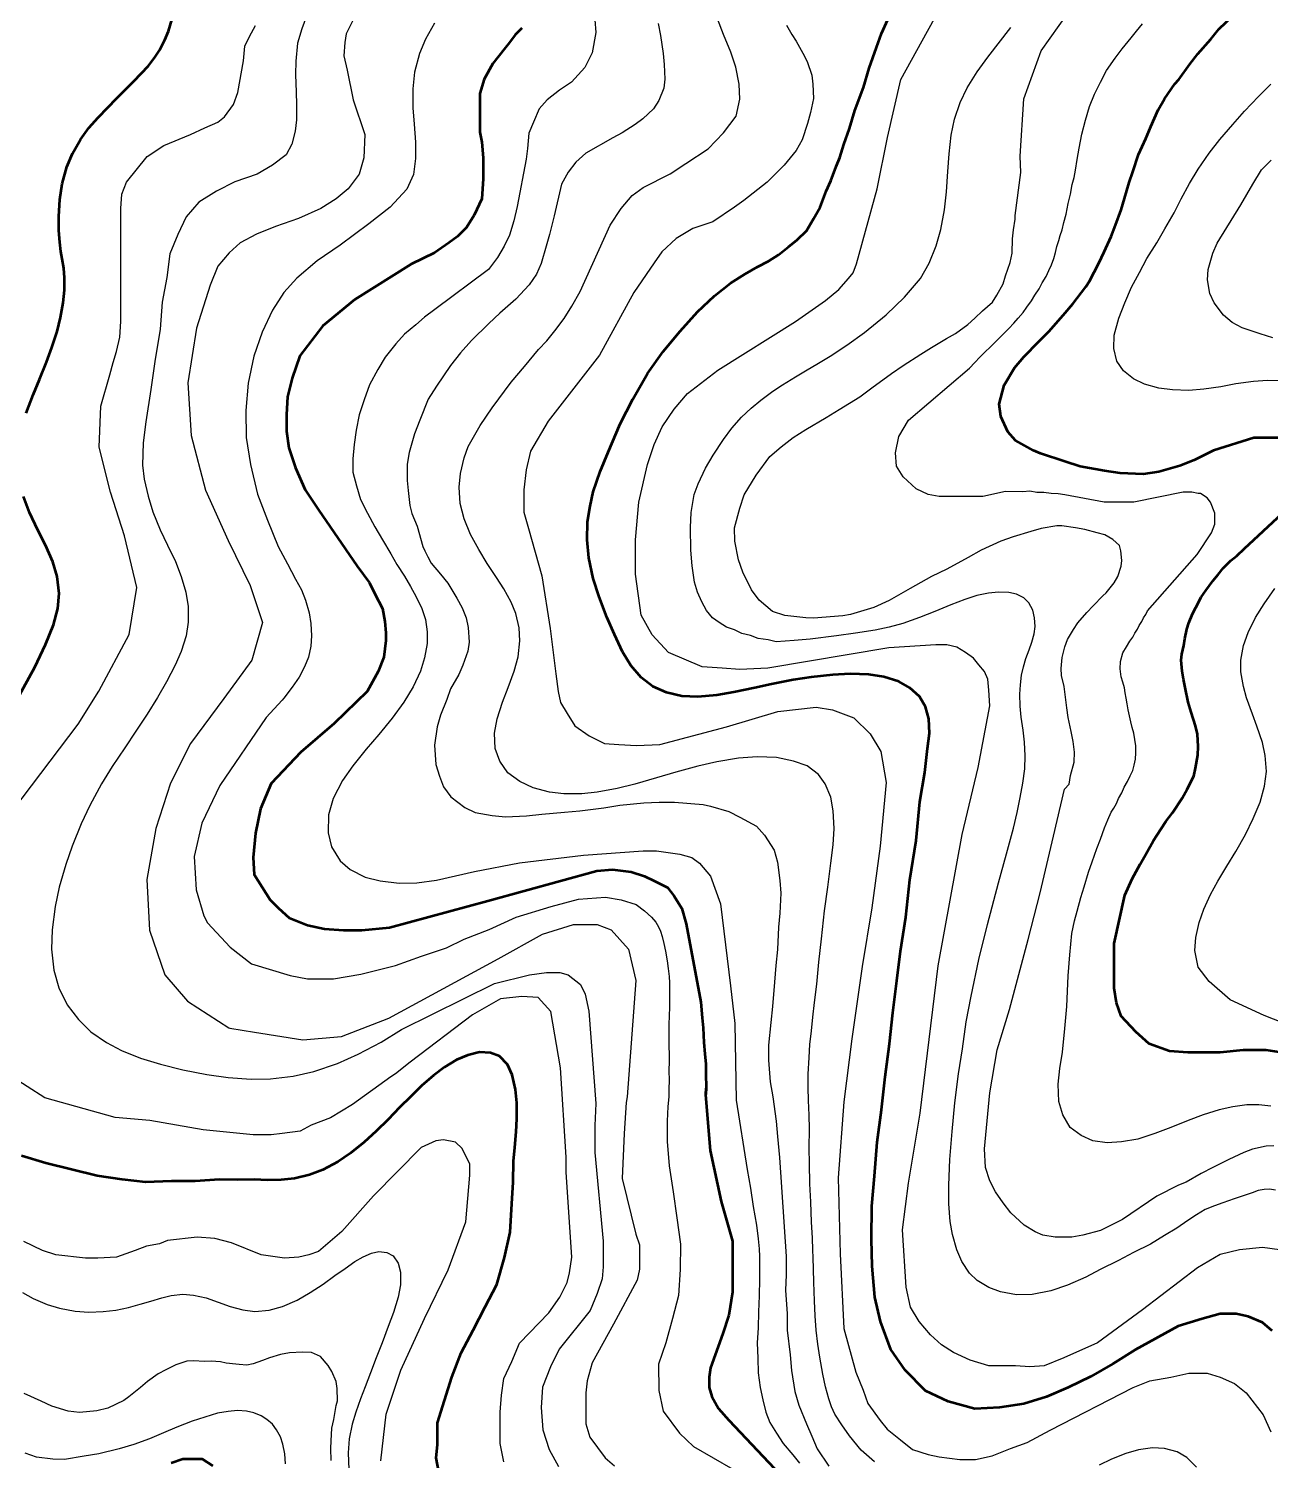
# Model space of a CAD drawing. Header units: metres. Extents: x 552626 to 559174, y 1843804 to 1852371.
# Drawn here: x 556575 to 557042, y 1845901 to 1846438 of the extents above; entities that cross this region are included whole.
import ezdxf

# ---------------------------------------------------------------- set-up
doc = ezdxf.new("R2010")
doc.units = ezdxf.units.M
doc.header["$LTSCALE"] = 6.8
doc.layers.add('1', color=7, linetype='Continuous', lineweight=25)
doc.layers.add('2', color=7, linetype='Continuous', lineweight=53)

msp = doc.modelspace()

# ---------------------------------------------------------------- linework, layer by layer
at = {"layer": '1'}
for points in [[(556810.22, 1846282.14), (556813.12, 1846288.79), (556817.68, 1846295.44), (556822.66, 1846301.27), (556834.04, 1846310.03), (556863.29, 1846328.29), (556874.48, 1846336.19), (556879.45, 1846340.35), (556883.18, 1846344.5), (556884.84, 1846346.58), (556886.09, 1846349.91), (556893.92, 1846378.12), (556897.79, 1846397.39), (556902.76, 1846419.17), (556912.81, 1846437.33), (556919.93, 1846450.32)], [(556680.19, 1846444.28), (556677.84, 1846438.23), (556676.33, 1846432.76), (556675.63, 1846426.07), (556675.51, 1846421.04), (556675.72, 1846414.44), (556675.85, 1846409.79), (556675.84, 1846403.99), (556675.37, 1846399.72), (556674.11, 1846394.85), (556672.03, 1846390.84), (556666.93, 1846387.03), (556661.16, 1846383.66), (556652.72, 1846380.8), (556645.89, 1846377.26), (556639.17, 1846373.13), (556634.53, 1846367.66), (556631.36, 1846361.03), (556628.36, 1846353.78), (556627.22, 1846344.84), (556625.5, 1846335.6), (556624.73, 1846325.48), (556622.73, 1846313.31), (556621.15, 1846302.77), (556619.27, 1846290.59), (556618.31, 1846282.81), (556618.08, 1846274.33), (556618.75, 1846269.14), (556620.16, 1846262.7), (556622.01, 1846256.84), (556624.77, 1846250.14), (556627.52, 1846244.38), (556630.41, 1846238.22), (556632.64, 1846232.62), (556634.32, 1846226.68), (556635.27, 1846221.27), (556635.24, 1846215.44), (556634.52, 1846210.35), (556632.63, 1846204.41), (556630.3, 1846199.25), (556627.08, 1846192.97), (556623.68, 1846187.15), (556619.78, 1846180.9), (556615.59, 1846174.51)], [(556898.39, 1846223.58), (556892.64, 1846220.96), (556883.85, 1846218.34), (556881.07, 1846217.8), (556870.06, 1846216.9), (556867.11, 1846217), (556859.2, 1846217.91), (556854.64, 1846219.43), (556849.65, 1846223.65), (556846.78, 1846227.57), (556843.48, 1846234.19), (556841.86, 1846238.83), (556840.41, 1846245.87), (556840.36, 1846250.8), (556842.38, 1846258.18), (556843.93, 1846263.22), (556848.52, 1846270.63), (556853.62, 1846277.64), (556857.82, 1846281.3), (556862.41, 1846284.82), (556867.08, 1846287.78), (556874.78, 1846292.26), (556879.63, 1846295.24), (556887.4, 1846300.01), (556891.91, 1846303.42), (556899.31, 1846308.82), (556903.68, 1846311.83), (556910.29, 1846315.99), (556914.33, 1846318.58), (556919.99, 1846321.95), (556923.27, 1846323.79), (556927.97, 1846327.23), (556930.63, 1846329.55), (556933.42, 1846332.28), (556937.19, 1846335.6), (556938.86, 1846338.18), (556941.17, 1846342.46), (556942.13, 1846345.43), (556943.87, 1846350.5), (556944.57, 1846354), (556944.66, 1846359.34), (556945.09, 1846362.71), (556945.73, 1846366.78), (556945.75, 1846368.12), (556947.8, 1846384.32), (556947.61, 1846390.44), (556948.97, 1846411.9), (556955.51, 1846429.88), (556965.55, 1846444.2)], [(556605.81, 1846308.34), (556607.05, 1846312.91), (556608.3, 1846317.07), (556609.54, 1846322.47), (556609.96, 1846328.29), (556609.96, 1846332.45), (556609.96, 1846337.44), (556609.93, 1846365.7), (556609.93, 1846370.69), (556610.35, 1846376.09), (556612.01, 1846380.67), (556619.88, 1846390.23), (556626.1, 1846394.39), (556636.05, 1846398.54), (556641.44, 1846401.04), (556646.42, 1846403.12), (556648.9, 1846405.19), (556652.22, 1846409.77), (556653.88, 1846414.34), (556656.03, 1846426.22), (556656.48, 1846431.68), (556658.29, 1846435.32), (556660.56, 1846439.41)], [(556696.99, 1846441.37), (556694.51, 1846436.38), (556694.09, 1846433.05), (556693.68, 1846428.06), (556694.92, 1846422.66), (556697.12, 1846411.53), (556701.55, 1846398.54), (556701.14, 1846389.81), (556699.48, 1846383.58), (556695.34, 1846378.17), (556690.78, 1846374.43), (556684.97, 1846370.69), (556676.68, 1846366.95), (556667.97, 1846364.04), (556660.93, 1846361.12), (556654.71, 1846357.8), (556650.56, 1846354.06), (556646.42, 1846349.07), (556643.51, 1846342), (556638.36, 1846325.77), (556635.11, 1846305.3), (556636.36, 1846285.57), (556641.67, 1846264.94), (556650.23, 1846246.08), (556658.46, 1846229.21), (556663.07, 1846215.31), (556659.08, 1846201.13)], [(556727.74, 1846440.34), (556724.29, 1846434.36), (556722.11, 1846428.88), (556720.22, 1846421.96), (556719.56, 1846415.67), (556719.53, 1846408.58), (556720.05, 1846402.37), (556720.63, 1846395.59), (556720.63, 1846389.54), (556719.8, 1846383.49), (556717.33, 1846378.04), (556711.02, 1846371.26), (556703.11, 1846364.98), (556692.27, 1846357.03), (556683.7, 1846351.08), (556676, 1846344.57), (556671.09, 1846339.17), (556666.91, 1846332.52), (556662.99, 1846324.37), (556659.85, 1846315.25), (556657.72, 1846305.22), (556656.84, 1846294.95)], [(556787.9, 1846441.62), (556788.27, 1846436.86), (556786.9, 1846429.19), (556784.15, 1846423.7), (556779.19, 1846418.13), (556774.67, 1846415.12), (556770.04, 1846411.49), (556767.03, 1846408.22), (556764.83, 1846403.16), (556763.12, 1846399.02), (556762.66, 1846393.24), (556762.13, 1846389.29), (556758.79, 1846371.51), (556757.55, 1846366.11), (556755.89, 1846360.7), (556753.82, 1846356.54), (556751.33, 1846352.39), (556748.01, 1846347.81), (556727.78, 1846332.76), (556723.91, 1846329.97), (556720.69, 1846327.12), (556716.39, 1846323.57), (556713.21, 1846319.99), (556709.22, 1846314.91), (556706.42, 1846310.25), (556703.35, 1846304.57), (556701.32, 1846298.92), (556699.46, 1846293.31), (556698.25, 1846287.56), (556697.5, 1846282.09), (556697.04, 1846276.76), (556697.04, 1846271.7), (556698.38, 1846266.57), (556699.86, 1846261.53), (556702.54, 1846256.39), (556705.31, 1846251.23), (556708.17, 1846246.28), (556711.25, 1846241.11), (556713.62, 1846237.14), (556716.41, 1846232.71)], [(556756.52, 1846222.91), (556753.72, 1846227.93), (556750.96, 1846232.19), (556747.44, 1846237.51), (556744.29, 1846242.69), (556741.16, 1846248.36), (556738.84, 1846254.27), (556737.32, 1846259.92), (556736.99, 1846266.12), (556737.41, 1846271.22), (556738.82, 1846277.08), (556740.33, 1846281.44), (556744.83, 1846289.31), (556749.33, 1846295.88), (556756.49, 1846305.51), (556761.47, 1846311.42), (556766.75, 1846317.75), (556769.85, 1846321.03), (556772.93, 1846324.77), (556776.37, 1846329.5), (556779.26, 1846334.01), (556782.36, 1846339.6), (556793.61, 1846364.44), (556797.76, 1846370.68), (556801.9, 1846375.67), (556806.05, 1846378.58), (556816.13, 1846383.74), (556822.01, 1846387.62), (556830.48, 1846393.16), (556836.24, 1846399.2), (556840.96, 1846405.35), (556842.28, 1846411.75), (556842.15, 1846417.37), (556840.81, 1846423.76), (556838.9, 1846429.44), (556836.2, 1846436.04), (556833.91, 1846441.95)], [(556811.66, 1846440.24), (556812.52, 1846435.69), (556813.55, 1846428.97), (556813.88, 1846424.82), (556814.18, 1846419.34), (556813.75, 1846415.96), (556811.96, 1846411.26), (556809.88, 1846408.15), (556805.97, 1846404.43), (556803.1, 1846402.26), (556798.16, 1846399.17), (556794.69, 1846397.31), (556784.5, 1846391.47), (556780.76, 1846388.14), (556777.86, 1846384.4), (556775.38, 1846379.83), (556772.58, 1846368), (556770.88, 1846361.03), (556769.63, 1846356.6), (556767.78, 1846350.09), (556766, 1846346.06), (556763.26, 1846342.1), (556758.23, 1846336.72), (556752.24, 1846331.4), (556748.06, 1846327.55), (556741.54, 1846321.12)], [(556859.85, 1846439.61), (556861.81, 1846436.06), (556863.45, 1846433.6), (556866.01, 1846429.08), (556867.64, 1846425.96), (556869.33, 1846420.76), (556869.75, 1846417.39), (556869.95, 1846412.01), (556868.9, 1846406.75), (556867.79, 1846402.71), (556865.71, 1846396.56), (556863.46, 1846392.58), (556858.94, 1846386.98), (556857.25, 1846385.25), (556852.61, 1846380.58), (556849.16, 1846377.87), (556843.78, 1846373.78), (556840.3, 1846371.25), (556832.17, 1846365.69), (556824.71, 1846363.2), (556818.49, 1846359.45), (556813.1, 1846354.47), (556810.2, 1846350.31), (556802.56, 1846339.25), (556789.68, 1846315.64), (556770.42, 1846290.87), (556763.79, 1846279.65), (556762.13, 1846272.58), (556761.3, 1846265.09), (556761.3, 1846256.78), (556762.96, 1846250.54), (556767.94, 1846232.84), (556771.12, 1846213.09), (556773.32, 1846196.08), (556774.15, 1846189.43), (556774.98, 1846185.27), (556777.47, 1846181.11), (556780.37, 1846176.54), (556785.76, 1846172.8), (556791.56, 1846169.89), (556796.95, 1846169.47), (556803.59, 1846169.06), (556812.29, 1846169.47), (556837.3, 1846176.11), (556856.56, 1846181.87), (556871.05, 1846183.55), (556877.11, 1846182.54), (556885.18, 1846179.51)], [(556829.51, 1846273.19), (556832.31, 1846278.1), (556836.2, 1846284.06), (556839.39, 1846288.23), (556842.93, 1846292.38), (556846.59, 1846295.78), (556850.26, 1846298.84), (556854.78, 1846302.11), (556858.36, 1846304.54), (556863.19, 1846307.57), (556867.04, 1846309.84), (556871.85, 1846312.66), (556876.28, 1846315.33), (556882.5, 1846319.39), (556889.11, 1846324.23), (556897.33, 1846330.88), (556904.19, 1846337.46), (556910.13, 1846344.45), (556913.46, 1846350.25), (556916.05, 1846356.73), (556917.77, 1846362.88), (556919.17, 1846370.26), (556919.91, 1846376.97), (556920.44, 1846384.6), (556920.93, 1846391.26), (556921.74, 1846398.31), (556922.99, 1846404.31), (556925.12, 1846410.59), (556927.75, 1846416.08), (556931.44, 1846422.02), (556935.44, 1846427.52), (556944.06, 1846438.68)], [(556951.19, 1846264.56), (556948.59, 1846264.41), (556942.08, 1846264.46), (556933.6, 1846262.55), (556923.74, 1846262.55), (556917.18, 1846262.55), (556913.07, 1846263.38), (556908.55, 1846265.43), (556903.63, 1846269.95), (556901.16, 1846274.06), (556900.75, 1846278.99), (556901.98, 1846285.15), (556905.68, 1846291.32), (556928.51, 1846310.79), (556930.54, 1846312.87), (556932.43, 1846314.89), (556934.45, 1846316.9), (556936.34, 1846318.7), (556938.03, 1846320.49), (556939.77, 1846322.15), (556941.53, 1846323.89), (556943.29, 1846325.7), (556945.23, 1846327.69), (556946.81, 1846329.55), (556948.68, 1846331.75), (556950.04, 1846333.75), (556951.82, 1846336.06), (556953.07, 1846338.2), (556954.75, 1846340.62), (556955.89, 1846342.89), (556957.33, 1846345.19), (556958.41, 1846347.46), (556959.4, 1846349.64), (556960.2, 1846351.96), (556960.82, 1846354.22), (556961.41, 1846356.48), (556962.05, 1846358.74), (556962.58, 1846360.65), (556963.38, 1846362.78), (556963.96, 1846365.53), (556964.8, 1846368.65), (556965.55, 1846372.65), (556966.46, 1846376.17), (556967.16, 1846379.72), (556967.85, 1846382.4), (556968.36, 1846385.15), (556969.01, 1846389.15), (556969.8, 1846393.37), (556970.7, 1846398.71), (556972.15, 1846403.92), (556973.59, 1846408.98), (556975.5, 1846413.72), (556977.7, 1846418.17), (556980.02, 1846422.53), (556983.29, 1846427.17), (556985.92, 1846430.71), (556989.22, 1846434.85), (556991.23, 1846437.33), (556993.53, 1846440.14)], [(557046.63, 1846306.08), (557040.43, 1846306.18), (557035.14, 1846305.73), (557028.61, 1846304.87), (557022.93, 1846303.82), (557016.49, 1846302.92), (557010.96, 1846302.47), (557004.82, 1846302.63), (556999.68, 1846303.34), (556994.26, 1846304.84), (556990.12, 1846306.83), (556986.33, 1846309.83), (556983.92, 1846313.36), (556982.76, 1846318.17), (556982.91, 1846323.24), (556984.68, 1846329.57), (556986.83, 1846335.38), (556989.41, 1846341.26), (556992.36, 1846346.73), (556995.16, 1846352.03), (556998.94, 1846357.79), (557001.95, 1846363.16), (557005.39, 1846369.06), (557007.99, 1846374.39), (557011.12, 1846380.19), (557014.37, 1846385.57), (557018.55, 1846391.52), (557022.55, 1846396.6), (557027.45, 1846402.33), (557031.87, 1846407.28), (557037.12, 1846412.76), (557041.76, 1846417.39)], [(557042.48, 1846322.16), (557037.74, 1846323.66), (557030.9, 1846325.94), (557027.22, 1846327.95), (557023.94, 1846330.67), (557020.42, 1846335.27), (557018.83, 1846338.87), (557017.9, 1846343.98), (557018.18, 1846347.81), (557019.89, 1846353.91), (557021.5, 1846357.73), (557030.46, 1846372.13), (557034.99, 1846379.86), (557038.17, 1846385.31), (557041.79, 1846388.95)], [(556741.54, 1846321.12), (556737.46, 1846316.52), (556733.77, 1846311.77), (556728.46, 1846304.07), (556725.27, 1846299.11), (556722.25, 1846291.31), (556720.24, 1846286.11), (556718.17, 1846279.1), (556717.48, 1846274.73), (556717.48, 1846268.64), (556717.76, 1846264.87), (556718.47, 1846259.25), (556719.14, 1846256.2), (556721.24, 1846251.52), (556723.35, 1846243.79), (556724.13, 1846242.18), (556725.26, 1846239.94), (556726.5, 1846237.62), (556729.98, 1846233.4), (556732.68, 1846230.12), (556736.05, 1846224.45), (556738.12, 1846220.81), (556739.63, 1846217.1), (556740.37, 1846213.48), (556740.78, 1846207.92), (556740.16, 1846204.52), (556738.34, 1846199.34), (556736.78, 1846195.82), (556733.75, 1846190.4), (556732.35, 1846186.42), (556729.95, 1846180.5), (556728.69, 1846176.07), (556727.75, 1846169.2), (556728.26, 1846162.03), (556729.58, 1846157.63), (556731.13, 1846153.54), (556733.79, 1846149.79), (556739.14, 1846145.8), (556742.98, 1846143.99), (556749.4, 1846142.89), (556754.41, 1846142.38), (556762.27, 1846142.7), (556767.99, 1846143.32), (556776.55, 1846144.11), (556782.3, 1846144.54), (556791.29, 1846145.67), (556797.34, 1846146.71), (556806.27, 1846147.54), (556812.04, 1846147.79), (556817.84, 1846147.85), (556828.61, 1846146.92), (556831.35, 1846146.31), (556838.25, 1846144.32), (556842.33, 1846142.17), (556848.65, 1846138.77), (556851.64, 1846135.44), (556855.2, 1846129.79), (556856.43, 1846125.29), (556857.38, 1846118.46), (556857.69, 1846113.65), (556857.3, 1846106.18), (556856.91, 1846100.9), (556856.53, 1846092.58), (556855.86, 1846086.5), (556855.41, 1846080.26)], [(556569.4, 1846144.71), (556593.98, 1846177.13), (556601.67, 1846189.54), (556613.04, 1846210.8), (556615.93, 1846228.41), (556611.29, 1846247.89), (556606.03, 1846264.26), (556601.75, 1846281.19), (556602.42, 1846296.54), (556605.81, 1846308.34)], [(556656.84, 1846294.95), (556657.05, 1846284.73), (556658.57, 1846274.57), (556661.3, 1846263.51), (556664.95, 1846253.72), (556668.98, 1846243.87), (556672.57, 1846237.27), (556675.54, 1846231.6), (556677.72, 1846227.6), (556679.31, 1846223.67), (556680.65, 1846218.99), (556681.31, 1846214.88), (556681.55, 1846210.24), (556681.27, 1846206.44), (556680.37, 1846202.24), (556678.94, 1846198.71), (556676.89, 1846194.79), (556674.23, 1846190.98), (556671.18, 1846186.94), (556670.49, 1846186.15), (556664.51, 1846179.66), (556647.16, 1846154.16), (556640.3, 1846140), (556637.48, 1846127.46), (556638.28, 1846114.91), (556641.11, 1846105.2), (556642.52, 1846102.57), (556651.05, 1846093.45), (556659.01, 1846087.17), (556673.47, 1846082.78), (556679.97, 1846081.47), (556689.8, 1846081.56), (556700.04, 1846083.27), (556713.12, 1846086.54), (556722.8, 1846089.99), (556732.15, 1846093.1), (556738.86, 1846096.43), (556748.24, 1846099.99), (556758.42, 1846104.65), (556771.5, 1846108.61), (556781.76, 1846111.44), (556791.89, 1846112.16), (556797.73, 1846111.22), (556803.4, 1846109.36), (556806.58, 1846106.99), (556809.21, 1846104.69), (556810.76, 1846102.74), (556811.81, 1846101), (556812.5, 1846099.43), (556813.15, 1846097.46), (556813.84, 1846094.76), (556814.45, 1846091.86), (556815.11, 1846088.27), (556815.49, 1846085.42), (556815.82, 1846082.36), (556815.96, 1846080.03), (556815.93, 1846075.41), (556815.93, 1846070.92), (556815.74, 1846064.35), (556815.73, 1846060), (556815.71, 1846055.67), (556815.85, 1846053.56), (556815.82, 1846050.35), (556815.73, 1846047.18), (556815.81, 1846043.17)], [(557044.95, 1845979.78), (557038.6, 1845980.69), (557029.99, 1845979.78), (557022.73, 1845977.96), (557014.12, 1845972.96), (556993.48, 1845957.24), (556976.64, 1845944.83), (556964.04, 1845939.16), (556956.58, 1845936.25), (556951.19, 1845935.84), (556945.8, 1845936.25), (556941.24, 1845936.25), (556935.85, 1845936.25), (556928.8, 1845938.33), (556922.58, 1845941.24), (556918.02, 1845944.15), (556913.88, 1845947.89), (556909.73, 1845952.88), (556906.42, 1845958.29), (556904.76, 1845965.77), (556903.39, 1845987.3), (556905.68, 1846004.84), (556910.08, 1846031.13), (556916.78, 1846086.34), (556925.79, 1846135.74), (556931.79, 1846160.86), (556936.24, 1846184.03), (556935.83, 1846189.85), (556935.41, 1846194), (556934.17, 1846196.91), (556932.1, 1846199.41), (556930.02, 1846201.9), (556927.12, 1846203.98), (556923.81, 1846206.06), (556920.07, 1846206.89), (556915.93, 1846206.89), (556898.3, 1846205.77), (556852.89, 1846198.19), (556842.3, 1846197.69), (556835.74, 1846198.19), (556828.17, 1846198.7), (556815.61, 1846203.98), (556809.39, 1846210.63), (556805.24, 1846218.11), (556803.17, 1846233.5), (556803.17, 1846246.39), (556804.42, 1846260.52), (556807.73, 1846274.66), (556810.22, 1846282.14)], [(556927.27, 1846065.32), (556929.16, 1846074.97), (556932.01, 1846088.74), (556935.36, 1846101.89), (556939.46, 1846117.53), (556942.5, 1846128.47), (556945.1, 1846138.13), (556946.42, 1846143.92), (556947.6, 1846149.56), (556948.58, 1846154.98), (556949.28, 1846160.37), (556949.5, 1846165.18), (556949.26, 1846170.41), (556948.7, 1846174.83), (556948.02, 1846179.75), (556947.63, 1846183.88), (556947.47, 1846188.34), (556947.66, 1846191.91), (556948.05, 1846195.49), (556948.84, 1846198.7), (556949.77, 1846201.83), (556951, 1846205.07), (556952.02, 1846207.9), (556952.86, 1846211.02), (556953.2, 1846213.8), (556953, 1846217.05), (556952.31, 1846219.92), (556950.87, 1846222.7), (556948.99, 1846224.52), (556946.24, 1846225.9), (556943.31, 1846226.52), (556939.47, 1846226.69), (556935.75, 1846226.32), (556931.36, 1846225.4), (556926.86, 1846223.92), (556921.57, 1846221.89), (556915.61, 1846219.47), (556909.8, 1846217.15), (556903.49, 1846214.93), (556898.44, 1846213.49), (556893.19, 1846212.39), (556885.78, 1846211.28), (556878.65, 1846210.3), (556868.7, 1846208.99), (556862.71, 1846208.53), (556855.97, 1846208.1), (556853, 1846208.75), (556849.24, 1846209.26), (556846.36, 1846210.42), (556843.1, 1846211.18), (556840.39, 1846212.56), (556837.38, 1846213.61), (556834.57, 1846215.24), (556832.03, 1846217.09), (556829.78, 1846219.75), (556828.05, 1846223.04), (556826.47, 1846226.63), (556825.26, 1846230.43), (556824.4, 1846236.54), (556823.89, 1846242.5), (556823.87, 1846250.97), (556824.08, 1846256.64), (556825.23, 1846263.42), (556826.69, 1846267.38), (556829.51, 1846273.19)], [(556968.97, 1846106.93), (556970.38, 1846112.06), (556971.58, 1846116.04), (556973.23, 1846121.52), (556974.66, 1846125.45), (556976.33, 1846130.43), (556977.75, 1846133.91), (556979.26, 1846138.23), (556980.52, 1846141.2), (556981.79, 1846144.03), (556982.7, 1846145.64), (556983.77, 1846147.37), (556984.55, 1846149.19), (556985.71, 1846151.33), (556986.64, 1846153.44), (556987.95, 1846155.65), (556988.93, 1846157.7), (556989.9, 1846159.73), (556990.43, 1846161.68), (556990.84, 1846164.01), (556990.96, 1846166.39), (556990.97, 1846169.01), (556990.68, 1846171.4), (556990.27, 1846173.73), (556989.69, 1846175.86), (556989.17, 1846178), (556988.62, 1846180.27), (556988.14, 1846182.53), (556987.7, 1846184.76), (556987.34, 1846186.93), (556987, 1846188.87), (556986.74, 1846190.77), (556986.1, 1846192.84), (556985.51, 1846194.95), (556985.08, 1846197.96), (556985.29, 1846200.65), (556986.17, 1846203.92), (556987.47, 1846206.2), (556988.73, 1846208.32), (556989.87, 1846209.84), (556990.59, 1846211.24), (556991.65, 1846212.75), (556992.33, 1846214.21), (556993.32, 1846215.62), (556993.92, 1846217.02), (556994.77, 1846218.33), (556995.35, 1846219.74), (557014.07, 1846240.78), (557019.41, 1846248.99), (557020.64, 1846252.28), (557020.64, 1846256.39), (557019, 1846260.5), (557017.77, 1846262.14), (557015.31, 1846263.79), (557014.48, 1846263.79), (557012.02, 1846264.2), (557008.74, 1846264.2), (556990.26, 1846260.5), (556979.17, 1846260.5), (556964.37, 1846263.19), (556961.9, 1846263.58), (556959.2, 1846263.72), (556956.49, 1846264.15), (556953.82, 1846264.06), (556951.19, 1846264.56)], [(556986.01, 1845991.13), (556977.72, 1845986.98), (556971.09, 1845985.31), (556966.94, 1845984.48), (556960.72, 1845984.48), (556956.16, 1845985.31), (556953.26, 1845986.56), (556949.12, 1845989.05), (556944.14, 1845993.63), (556941.24, 1845997.37), (556938.34, 1846001.53), (556936.26, 1846005.68), (556934.61, 1846010.67), (556934.19, 1846017.74), (556936.25, 1846038.77), (556938.95, 1846054.82), (556943.64, 1846070.01), (556950.55, 1846096.3), (556955.09, 1846113.81), (556960.09, 1846135.02), (556964.29, 1846152.7), (556966.02, 1846154.63), (556966.48, 1846157.82), (556967.84, 1846162.83), (556968.04, 1846166.56), (556967.44, 1846170.57), (556966.68, 1846174.37), (556965.55, 1846179.65), (556965.1, 1846183.2), (556964.47, 1846188.25), (556964.1, 1846191.24), (556963.1, 1846195.39), (556962.96, 1846198.04), (556963.3, 1846202.16), (556964.41, 1846206.2), (556965.31, 1846208.88), (556967.59, 1846212.68), (556969.18, 1846215.16), (556972.58, 1846219.1), (556975.02, 1846221.59), (556978.63, 1846225.36), (556979.83, 1846226.46), (556982.88, 1846230.17), (556984.2, 1846232.52), (556985.52, 1846236.39), (556985.72, 1846238.6), (556985.35, 1846242.26), (556984.83, 1846244.19), (556982.36, 1846246.45), (556979.38, 1846248.26), (556976.54, 1846248.95), (556971.81, 1846250.26), (556968.41, 1846250.87), (556963.19, 1846251.55), (556961.38, 1846251.61), (556955.52, 1846250.59), (556951.58, 1846249.43), (556944.99, 1846247.47), (556940.35, 1846245.84), (556932.98, 1846242.45), (556928.11, 1846239.65), (556920.01, 1846235.31), (556914.28, 1846232.51), (556906.28, 1846228.09), (556898.39, 1846223.58)], [(556716.41, 1846232.71), (556718.64, 1846228.88), (556720.82, 1846224.95), (556722.93, 1846220.5), (556724.27, 1846216.44), (556724.96, 1846211.83), (556724.89, 1846207.39), (556723.99, 1846202.07), (556722.42, 1846197.01), (556719.75, 1846191.12), (556716.18, 1846185.44), (556711.82, 1846179.4), (556706.8, 1846173.31), (556702.05, 1846167.7), (556697.07, 1846161.52), (556693.16, 1846155.95), (556689.7, 1846149.21), (556687.93, 1846143.13), (556687.77, 1846136.34), (556689.07, 1846131.03), (556692.26, 1846125.87), (556696.05, 1846122.59), (556701.67, 1846119.74), (556707.31, 1846118.31), (556714.45, 1846117.43), (556721.05, 1846117.59), (556728.47, 1846118.57), (556742.75, 1846121.81), (556759.56, 1846125.06), (556783.7, 1846127.91), (556806.08, 1846129.58), (556811.06, 1846129.58), (556819.76, 1846128.33), (556824.33, 1846127.08), (556827.23, 1846125), (556831.37, 1846120.02), (556835.1, 1846109.62), (556838.84, 1846078.86), (556840.49, 1846064.72), (556841, 1846036.01), (556845.09, 1846009.89), (556846.35, 1846002.87), (556847.34, 1845996), (556848.58, 1845989.04), (556849.17, 1845983.89), (556849.64, 1845980.11), (556849.72, 1845977.3), (556849.69, 1845973.26), (556849.67, 1845968.74), (556849.62, 1845962.49), (556849.4, 1845956.49), (556849.24, 1845950.42), (556848.9, 1845944.8), (556849.05, 1845939.13), (556849.25, 1845933.6), (556849.96, 1845928.13), (556850.93, 1845923.41), (556852.1, 1845918.83), (556853.55, 1845914.96), (556856.09, 1845910.91), (556858.6, 1845907.08), (556862.27, 1845902.85), (556864.73, 1845899.68)], [(557038.51, 1846170.2), (557036.49, 1846176.36), (557034.76, 1846180.94), (557032.62, 1846186.99), (557031.41, 1846191.26), (557030.43, 1846196.83), (557030.49, 1846201.22), (557031.44, 1846206.68), (557033.17, 1846211.55), (557035.99, 1846217.2), (557039.16, 1846222.25), (557043.26, 1846228.07)], [(556870.95, 1845949.62), (556870.64, 1845954.99), (556870.35, 1845960.58), (556870.09, 1845967.57), (556869.95, 1845972.46), (556869.82, 1845976.87), (556869.74, 1845979.65), (556869.58, 1845984.26), (556869.3, 1845990.2), (556868.97, 1845997.81), (556868.58, 1846004.54), (556868.46, 1846012.14), (556868.35, 1846017.91), (556868.46, 1846025.13), (556868.31, 1846030.35), (556868.1, 1846035.87), (556867.98, 1846040.71), (556867.94, 1846045.73), (556868.37, 1846052.02), (556868.68, 1846056.82), (556869.2, 1846061.95), (556869.76, 1846067.16), (556870.39, 1846072.67), (556871.23, 1846079.48), (556872.01, 1846087.82), (556873.03, 1846096.5), (556874.07, 1846107.09), (556875.35, 1846115.9), (556876.49, 1846124.89), (556877.41, 1846131.86), (556877.75, 1846138.01), (556877.38, 1846144.62), (556876.52, 1846149.68), (556874.43, 1846154.77), (556871.9, 1846158.17), (556867.61, 1846161.45), (556862.47, 1846163.28), (556856.11, 1846164.65), (556848.87, 1846164.82), (556841.78, 1846164.34), (556833.7, 1846163), (556826.55, 1846161.33), (556818.26, 1846159.05), (556811.11, 1846156.95), (556802.91, 1846154.66), (556796.33, 1846153), (556788.83, 1846151.6), (556783.07, 1846150.95), (556776.28, 1846150.94), (556770.88, 1846151.6), (556764.73, 1846153.17), (556759.78, 1846155.56), (556755.28, 1846158.89), (556752.19, 1846163.23), (556750.44, 1846167.97), (556750.2, 1846173.7), (556751.23, 1846179.12), (556753.18, 1846185.39), (556755.4, 1846190.9), (556757.59, 1846197.07), (556759.09, 1846202.41), (556759.68, 1846208.45), (556759.51, 1846213.3), (556758.2, 1846218.74), (556756.52, 1846222.91)], [(556659.08, 1846201.13), (556648.66, 1846186.71), (556636.12, 1846169.87), (556628.57, 1846154.94), (556623.09, 1846137.93), (556619.68, 1846118.85), (556620.66, 1846099.79), (556626.46, 1846083), (556634.99, 1846073.16), (556650.55, 1846063.1), (556650.91, 1846063.02), (556660.07, 1846061.5), (556678.23, 1846058.67), (556692.75, 1846059.88), (556710.51, 1846066.76), (556751.66, 1846089.02), (556768.21, 1846098.33), (556779.91, 1846101.97), (556788.78, 1846101.97), (556794.03, 1846099.95), (556800.49, 1846092.66), (556803.31, 1846080.93), (556800.08, 1846037.22), (556799.69, 1846035.09), (556798.9, 1846023.49), (556798.11, 1846006.58), (556803.32, 1845985.68), (556804.68, 1845981.59), (556804.68, 1845977.5), (556804.68, 1845972.5), (556803.78, 1845968.41), (556794.85, 1845951.88), (556786.96, 1845937.37), (556785.01, 1845930.52), (556784.52, 1845926.11), (556784.52, 1845922.69), (556784.52, 1845917.79), (556784.52, 1845914.37), (556785.98, 1845909.47), (556791.84, 1845901.64), (556795.26, 1845898.71)], [(556885.18, 1846179.51), (556891.23, 1846173.45), (556895.27, 1846166.89), (556897.29, 1846155.28), (556895, 1846131.34), (556891.93, 1846108.16), (556888.21, 1846086.18), (556884.4, 1846059.04), (556881.43, 1846035.31), (556879.24, 1846006.83), (556880.04, 1845978.29), (556881.41, 1845950.18), (556885.9, 1845933.84), (556888.62, 1845927.02), (556890.43, 1845922.02), (556894.97, 1845915.65), (556897.69, 1845912.47), (556902.67, 1845908.38), (556907.21, 1845904.74), (556913.1, 1845902.92), (556917.18, 1845902.01), (556924.89, 1845901.1), (556930.78, 1845901.1), (556937.13, 1845902.47), (556943.93, 1845905.2), (556950.27, 1845907.47), (556958.89, 1845912.02), (556989.97, 1845928.07), (556996.32, 1845930.52), (557004.13, 1845931.98), (557010.96, 1845933.45), (557017.79, 1845933.45), (557022.67, 1845931.98), (557028.04, 1845929.54), (557032.43, 1845926.11), (557038.78, 1845917.79), (557041.71, 1845911.43)], [(556615.59, 1846174.51), (556611.38, 1846168.3), (556606.74, 1846161.27), (556602.7, 1846154.7), (556598.33, 1846146.62), (556595.09, 1846139.69), (556591.69, 1846131.31), (556589.3, 1846124.47), (556586.85, 1846115.92), (556585.25, 1846108.66), (556584.16, 1846099.94), (556583.91, 1846092.65), (556584.78, 1846084.79), (556586.72, 1846078.16), (556589.77, 1846071.69), (556593.99, 1846066.19), (556598.66, 1846061.63), (556604.5, 1846057.56), (556610.21, 1846054.59), (556617.28, 1846051.71), (556624.89, 1846049.45), (556633.21, 1846047.38), (556642.19, 1846045.65), (556650.24, 1846044.49), (556658.88, 1846043.85), (556666.14, 1846044), (556674.67, 1846045.02), (556682.35, 1846046.75), (556691.25, 1846049.77), (556699.05, 1846053.18), (556707.69, 1846057.78), (556715.37, 1846062.48), (556750.27, 1846079.81), (556763.42, 1846083), (556769.76, 1846083.91), (556774.75, 1846083.91), (556777.92, 1846083), (556782.46, 1846079.36), (556784.27, 1846075.72), (556785.63, 1846069.36), (556788.32, 1846034.68), (556787.94, 1846026.43), (556787.92, 1846016.25), (556791.08, 1845982.96), (556791.08, 1845973.41), (556790.63, 1845968.86), (556788.82, 1845963.41), (556786.1, 1845957.04), (556774.53, 1845942.42), (556771.26, 1845935.78), (556768.24, 1845928.25), (556767.8, 1845920.6), (556768.33, 1845912.21), (556770.77, 1845904.83), (556774.2, 1845898.36)], [(557053.81, 1846062.05), (557039.16, 1846067.75), (557026.39, 1846073.59), (557018.54, 1846080.46), (557014.4, 1846085.91), (557013.16, 1846092.15), (557013.6, 1846097.03), (557014.79, 1846102.64), (557016.53, 1846107.7), (557019, 1846113.12), (557021.79, 1846118.16), (557025.24, 1846123.86), (557028.54, 1846129.34), (557032.14, 1846135.74), (557035.07, 1846141.65), (557037.7, 1846147.85), (557039.34, 1846153.83), (557040.05, 1846159.38), (557039.59, 1846165.34), (557038.51, 1846170.2)], [(557041.76, 1846033.72), (557037.15, 1846034.22), (557032.75, 1846034.18), (557027.47, 1846033.5), (557022.36, 1846032.36), (557016.25, 1846030.44), (557010.69, 1846028.32), (557004.21, 1846025.7), (556998.14, 1846023.42), (556991.79, 1846021.37), (556985.69, 1846020.26), (556980.29, 1846019.93), (556974.92, 1846020.67), (556970.46, 1846022.71), (556966.38, 1846025.71), (556963.57, 1846030.42), (556962.1, 1846035.51), (556961.87, 1846042.02), (556962.48, 1846047.84), (556963.45, 1846053.93), (556964.32, 1846062.89), (556965.05, 1846071.08), (556965.61, 1846082.68), (556966.27, 1846090.58), (556966.96, 1846098.53), (556968.04, 1846103.24), (556968.97, 1846106.93)], [(556855.41, 1846080.26), (556854.55, 1846071.12), (556853.97, 1846065.15), (556853.05, 1846056.57), (556853.08, 1846050.96), (556853.72, 1846042.86), (556854.71, 1846037.18), (556855.95, 1846028.11), (556856.49, 1846022.28), (556857.18, 1846014.47), (556859.74, 1845977.31), (556859.75, 1845970.37), (556859.52, 1845964.63), (556860.06, 1845955.76), (556860.16, 1845949.59), (556861.23, 1845940.31), (556861.77, 1845934.48), (556863.05, 1845926.55), (556864.46, 1845921.4), (556867.33, 1845914.44), (556869.33, 1845909.84), (556871.35, 1845905.05), (556875.78, 1845898.56)], [(556753.77, 1845900.17), (556752.31, 1845907.03), (556752.31, 1845918.77), (556752.8, 1845925.14), (556753.77, 1845931.5), (556756.7, 1845937.86), (556759.63, 1845944.71), (556770.68, 1845956.13), (556774.76, 1845962.04), (556777.48, 1845967.5), (556778.39, 1845971.14), (556779.3, 1845977.05), (556777.19, 1846008.96), (556777.08, 1846014.56), (556775.07, 1846048.15), (556771.43, 1846069.19), (556766.59, 1846074.45), (556760.54, 1846074.86), (556752.47, 1846074.05), (556741.98, 1846067.98), (556718.58, 1846050.17), (556713.01, 1846045.86), (556711.29, 1846044.67), (556696.87, 1846034.37), (556688.62, 1846029.32), (556681.37, 1846026.6), (556677.29, 1846024.32), (556670.49, 1846023.41), (556666.41, 1846022.96), (556659.61, 1846022.96), (556640.83, 1846024.84), (556620.86, 1846028.32), (556607.78, 1846029.45), (556581.39, 1846036.81), (556568.08, 1846045.31)], [(557043.43, 1846002.2), (557041.21, 1846002.48), (557039.19, 1846002.46), (557036.89, 1846002), (557034.7, 1846001.21), (557031.32, 1846000.09), (557027.96, 1845998.85), (557023.67, 1845997.46), (557020.49, 1845996.25), (557017.03, 1845994.86), (557013.84, 1845992.89), (557010.52, 1845990.82), (557006.43, 1845987.88), (557001.79, 1845985.12), (556996.52, 1845981.93), (556990.16, 1845978.78), (556984.45, 1845975.76), (556977.67, 1845972.34), (556972.21, 1845969.52), (556965.38, 1845966.53), (556959.14, 1845964.36), (556952.1, 1845963.01), (556946.26, 1845962.89), (556940.25, 1845963.98), (556935.81, 1845965.58), (556931.44, 1845968.28), (556928.51, 1845971.06), (556925.63, 1845975.35), (556923.77, 1845979.81), (556922.2, 1845985.53), (556921.32, 1845990.4), (556920.79, 1845997.05), (556920.85, 1846004.05), (556921.14, 1846013.67), (556922.08, 1846024.15), (556923.1, 1846034.95), (556924.49, 1846045.86), (556925.92, 1846055.23), (556927.27, 1846065.32)], [(556815.81, 1846043.17), (556815.66, 1846040.35), (556815.68, 1846037.15), (556815.3, 1846033.57), (556815.05, 1846028.1), (556815.11, 1846020.4), (556815.76, 1846011.33), (556817.35, 1846001.55), (556818.74, 1845991.83), (556820.08, 1845981.85), (556819.98, 1845972.34), (556819.3, 1845962.58), (556817.09, 1845954.04), (556814.57, 1845944.81), (556811.86, 1845936.82), (556811.94, 1845926.94), (556813.52, 1845919.14), (556819.64, 1845910.9), (556824.9, 1845905.9), (556839.65, 1845897.47)], [(556728.15, 1846020.66), (556722.76, 1846018.16), (556704.86, 1846000.09), (556692.87, 1845986.66), (556684.2, 1845979.08), (556680.47, 1845977.84), (556676.74, 1845977.01), (556671.35, 1845976.59), (556662.65, 1845977.84), (556651.45, 1845982.41), (556645.23, 1845984.07), (556638.6, 1845984.49), (556627.41, 1845983.24), (556624.51, 1845981.99), (556619.53, 1845981.16), (556615.38, 1845979.5), (556608.34, 1845977.01), (556601.29, 1845976.59), (556596.73, 1845976.59), (556585.53, 1845977.84), (556580.56, 1845979.5), (556573.51, 1845982.83)], [(556707.57, 1845900.56), (556709.56, 1845918.01), (556715.06, 1845934.54), (556723.97, 1845954.04), (556732.86, 1845972.23), (556739.45, 1845990.25), (556741, 1846007.77), (556741, 1846011.93), (556738.1, 1846017.75), (556735.61, 1846020.24), (556731.05, 1846021.07), (556728.15, 1846020.66)], [(557042.77, 1846018.82), (557039.95, 1846018.65), (557034.86, 1846017.54), (557031.51, 1846016.27), (557025.94, 1846013.67), (557019.87, 1846010.63), (557015.59, 1846008.39), (557009.91, 1846005.21), (557007.01, 1846004.08), (556998.94, 1845999.97), (556986.01, 1845991.13)], [(556676.14, 1845960.82), (556681.05, 1845963.7), (556685.91, 1845966.87), (556690.31, 1845970.07), (556694.16, 1845972.81), (556697.83, 1845975.33), (556700.87, 1845977.1), (556704.07, 1845978.5), (556706.85, 1845979.15), (556709.79, 1845978.8), (556712.13, 1845977.54), (556714.08, 1845974.77), (556714.98, 1845971.4), (556714.96, 1845966.68), (556714.04, 1845962.02), (556712.34, 1845956.29), (556710.36, 1845950.99), (556708.06, 1845944.87), (556705.83, 1845939.18), (556703.7, 1845933.63), (556701.63, 1845928.32), (556699.92, 1845923.83), (556698.13, 1845918.78), (556696.83, 1845914.33), (556695.72, 1845908.74), (556695.31, 1845903.58), (556695.55, 1845897.34)], [(556573.06, 1845963.71), (556577.01, 1845961.45), (556582.23, 1845959.19), (556586.96, 1845957.82), (556592.83, 1845956.75), (556597.9, 1845956.37), (556603.36, 1845956.55), (556608.1, 1845957.14), (556612.8, 1845958.08), (556617.23, 1845959.3), (556621.23, 1845960.5), (556625.36, 1845961.79), (556628.87, 1845962.66), (556633.17, 1845963.11), (556637.23, 1845962.77), (556641.95, 1845961.74), (556646.49, 1845960.16), (556650.98, 1845958.52), (556655.71, 1845957.18), (556660.22, 1845956.63), (556665.63, 1845957.07), (556670.6, 1845958.43), (556676.14, 1845960.82)], [(556892.9, 1845900.17), (556887.91, 1845904.5), (556883.54, 1845909.97), (556880.65, 1845914.01), (556877.98, 1845918.12), (556876.76, 1845920.83), (556875.72, 1845923.87), (556874.56, 1845928.33), (556873.53, 1845933.13), (556872.34, 1845939.45), (556871.64, 1845944.35), (556870.95, 1845949.62)], [(556654.33, 1845936.66), (556653.07, 1845936.79), (556649.5, 1845937.19), (556647.35, 1845937.69), (556643.8, 1845937.91), (556641.24, 1845937.87), (556637.32, 1845938.05), (556634.67, 1845937.91), (556630.64, 1845936.64), (556626.79, 1845934.73), (556623.94, 1845933.23), (556620.01, 1845930.36), (556617.36, 1845928.03), (556612.94, 1845924.53), (556611.11, 1845923.25), (556605.1, 1845920.32), (556600.95, 1845919.32), (556594.37, 1845918.69), (556590.21, 1845919.21), (556584.08, 1845921.11), (556580.05, 1845922.89), (556573.59, 1845925.88)], [(556688.89, 1845900.65), (556688.81, 1845905.11), (556688.91, 1845908.08), (556689.18, 1845912.77), (556689.91, 1845916.1), (556690.77, 1845921.34), (556691.23, 1845923.01), (556691.12, 1845927.66), (556690.79, 1845930.28), (556689.18, 1845934.08), (556687.75, 1845936.37), (556684.95, 1845939.73), (556681.53, 1845941.21), (556678.09, 1845941.34), (556673.28, 1845941.03), (556669.93, 1845940.42), (556665.8, 1845939.23), (556663.16, 1845938.24), (556659.62, 1845936.94), (556657.21, 1845936.45), (556654.33, 1845936.66)], [(556671.77, 1845899.46), (556671.48, 1845903.14), (556670.74, 1845906.78), (556669.83, 1845909.52), (556668.41, 1845912.22), (556666.87, 1845914.26), (556664.79, 1845916.11), (556662.66, 1845917.43), (556659.88, 1845918.52), (556657.08, 1845919.15), (556653.78, 1845919.43), (556650.22, 1845919.11), (556646.25, 1845918.39), (556641.47, 1845916.99), (556636.66, 1845915.39), (556630.96, 1845913.12), (556625.94, 1845911.01), (556620.74, 1845908.77), (556614.8, 1845906.67), (556609.31, 1845905.1), (556601.7, 1845903.13), (556596.17, 1845902.23), (556588.82, 1845901), (556584.4, 1845901.14)], [(556584.4, 1845901.14), (556578.29, 1845901.91), (556574.04, 1845903.46)], [(557013.78, 1845898.17), (557010.15, 1845901.76), (557006.51, 1845903.91), (557001.79, 1845905.22), (556997.33, 1845905.42), (556992.01, 1845904.69), (556987.29, 1845903.33), (556981.94, 1845901.15), (556977.31, 1845898.85)]]:
    msp.add_lwpolyline(points, dxfattribs=at)
at = {"layer": '2'}
for points in [[(556574.45, 1846293.92), (556577.03, 1846300.75), (556579.45, 1846306.58), (556582.05, 1846313), (556584.08, 1846318.52), (556586.02, 1846324.55), (556587.33, 1846329.76), (556588.32, 1846335.37), (556588.74, 1846340.08), (556588.78, 1846344.76), (556588.48, 1846348.39), (556587.96, 1846351.81), (556587.44, 1846354.63), (556586.99, 1846358.08), (556586.72, 1846362.43), (556586.7, 1846367.71), (556587.1, 1846374.07), (556587.93, 1846379.97), (556589.62, 1846386.34), (556591.77, 1846391.42), (556594.74, 1846396.62), (556597.94, 1846400.98), (556601.41, 1846404.95), (556605.02, 1846408.72), (556608.33, 1846412), (556611.83, 1846415.5), (556614.72, 1846418.37), (556617.74, 1846421.51), (556620.14, 1846424.2), (556622.63, 1846427.36), (556624.57, 1846430.33), (556626.46, 1846434.06), (556627.84, 1846437.38), (556629.04, 1846441.57)], [(556760.44, 1846438.45), (556757.95, 1846435.95), (556755.88, 1846433.04), (556753.81, 1846430.55), (556749.66, 1846425.15), (556746.34, 1846419.32), (556744.69, 1846413.92), (556744.69, 1846408.93), (556744.69, 1846403.94), (556744.69, 1846399.37), (556745.52, 1846395.63), (556745.93, 1846389.81), (556745.93, 1846381.91), (556745.52, 1846374.42), (556742.61, 1846368.19), (556739.71, 1846363.61)], [(556881.36, 1846394.79), (556883.52, 1846400.84), (556885.57, 1846407.55), (556888.72, 1846416.2), (556890.94, 1846423.44), (556893.68, 1846431.21), (556895.56, 1846436.42), (556897.88, 1846441.73)], [(557044.86, 1846284.64), (557041.13, 1846284.64), (557035.33, 1846284.64), (557020.23, 1846279.86), (557012.89, 1846276.28), (557007.55, 1846274.18), (556999.67, 1846271.87), (556993.79, 1846271.04), (556985.1, 1846271.37), (556979.19, 1846272.25), (556970.16, 1846273.87), (556964.32, 1846275.71), (556955.2, 1846278.74), (556952.58, 1846279.94), (556945.85, 1846283.65), (556942.97, 1846286.9), (556940.35, 1846292.66), (556939.68, 1846297.23), (556941.54, 1846304.39), (556945.47, 1846310.97), (556948.95, 1846315.01), (556954.6, 1846320.75), (556958.39, 1846324.55), (556963.7, 1846330.73), (556967.35, 1846334.99), (556972.26, 1846341.3), (556973.6, 1846343.46), (556977.13, 1846350.18), (556979.07, 1846354.41), (556981.76, 1846360.26), (556983.33, 1846364.44), (556985.45, 1846370.22), (556986.73, 1846374.46), (556988.54, 1846380.48), (556989.94, 1846384.46), (556991.97, 1846390.98), (556994.82, 1846397.04), (556996.63, 1846401.54), (556999.46, 1846407.79), (557001.8, 1846411.88), (557005.66, 1846417.49), (557007.15, 1846419.2), (557011.28, 1846424.94), (557014.31, 1846428.84), (557019.12, 1846434.38), (557022.17, 1846438.09), (557027.52, 1846443.22)], [(556899.82, 1846068.79), (556901.32, 1846080.71), (556902.6, 1846091.95), (556904.68, 1846104.62), (556906.18, 1846118.64), (556908.5, 1846133.46), (556909.91, 1846147.98), (556911.78, 1846159.03), (556912.77, 1846168.03), (556913.52, 1846173.75), (556913.35, 1846179.17), (556911.99, 1846183.58), (556909.75, 1846187.46), (556906.11, 1846190.71), (556901.98, 1846193.1), (556896.35, 1846194.95), (556890.8, 1846195.8), (556883.8, 1846196.02), (556877.28, 1846195.71), (556869.16, 1846194.74), (556862.42, 1846193.75), (556854.25, 1846192.15), (556847.92, 1846190.8), (556840.05, 1846189.15), (556833.65, 1846188.08), (556826.58, 1846187.38), (556820.56, 1846187.64), (556814.8, 1846188.98), (556809.71, 1846191.33), (556805.26, 1846194.7), (556801.44, 1846199.19), (556798.32, 1846204.34), (556795.29, 1846210.83), (556792.45, 1846217.27), (556789.54, 1846224.93), (556787.32, 1846231.8), (556785.68, 1846239.58), (556785.05, 1846246.29), (556785.11, 1846253.1), (556786.09, 1846259.03), (556787.33, 1846264.32), (556789.93, 1846271.97), (556792.87, 1846279.24), (556797.39, 1846289.88), (556802.22, 1846299.11), (556807.66, 1846308.85), (556813.59, 1846316.99), (556819.89, 1846324.68), (556826.44, 1846331.96), (556832.85, 1846337.95), (556838.87, 1846342.74), (556844.23, 1846346.14), (556848.94, 1846348.81), (556853.14, 1846350.97), (556856.88, 1846353.39), (556860.64, 1846356.34), (556863.81, 1846358.96), (556867.34, 1846362.35), (556870.01, 1846366.84), (556872.47, 1846371.29), (556874.76, 1846377.29), (556876.54, 1846381.14), (556878.49, 1846386.54), (556879.88, 1846389.93), (556881.36, 1846394.79)], [(556739.71, 1846363.61), (556736.4, 1846360.29), (556733.08, 1846357.79), (556727.69, 1846354.05), (556718.98, 1846349.89), (556697.81, 1846336.56), (556685.84, 1846326.63), (556677.13, 1846315.4), (556674.23, 1846307.09), (556672.57, 1846300.02), (556672.15, 1846293.37), (556672.15, 1846287.13), (556672.98, 1846280.9), (556675.47, 1846273.41), (556679.2, 1846265.1), (556684.18, 1846257.61), (556698.69, 1846236.41), (556703.25, 1846230.18), (556705.32, 1846226.02), (556708.22, 1846220.61), (556709.05, 1846215.62), (556709.47, 1846211.47), (556709.47, 1846208.56), (556708.64, 1846202.32), (556706.56, 1846196.91), (556702.42, 1846189.43), (556690, 1846177.33), (556677.54, 1846166.56), (556666.4, 1846154.83), (556662.32, 1846145.28), (556660.51, 1846136.19), (556659.6, 1846127.1), (556660.05, 1846120.73), (556665.95, 1846111.18), (556669.12, 1846108), (556673.2, 1846104.36), (556680, 1846101.64), (556686.35, 1846100.27), (556693.6, 1846099.82), (556700.4, 1846099.82), (556710.83, 1846100.73), (556747.77, 1846110.79), (556788.67, 1846122.09), (556794.48, 1846122.51), (556801.52, 1846121.68), (556806.5, 1846120.02), (556810.23, 1846118.35), (556815.2, 1846115.86), (556817.69, 1846112.53), (556820.59, 1846107.96), (556822.25, 1846102.14), (556827.75, 1846072.75), (556828.2, 1846066.83), (556828.57, 1846063.17), (556828.79, 1846057.6), (556829.22, 1846053.38), (556829.61, 1846049.53), (556829.52, 1846045.72), (556829.67, 1846040.71), (556829.62, 1846038.04), (556829.74, 1846040.46), (556829.42, 1846038), (556831.16, 1846017.1), (556835.37, 1845997.88), (556839.59, 1845982.96)], [(556571.27, 1846186.95), (556577.67, 1846198.58), (556581.7, 1846207.04), (556584.69, 1846214.38), (556586.32, 1846220.6), (556586.75, 1846226.2), (556586.09, 1846232.54), (556584.37, 1846238.07), (556581.62, 1846244.38), (556578.72, 1846250), (556575.69, 1846256.64), (556573.44, 1846262.64)], [(557048.12, 1846053.43), (557039.96, 1846054.79), (557031.35, 1846054.79), (557022.73, 1846053.88), (557010.49, 1846053.88), (557003.69, 1846054.34), (556995.99, 1846057.06), (556991, 1846061.61), (556985.56, 1846067.52), (556983.75, 1846072.52), (556982.84, 1846077.98), (556982.84, 1846086.16), (556982.84, 1846094.8), (556986.9, 1846112.87), (556989.65, 1846119.01), (556992.65, 1846124.61), (556994.68, 1846128.1), (556997.71, 1846133.51), (556998.73, 1846135.25), (557002.34, 1846140.55), (557004.77, 1846143.89), (557008.36, 1846149.38), (557010.31, 1846152.76), (557012.74, 1846157.62), (557013.41, 1846160.65), (557014.32, 1846165.52), (557014.48, 1846168.77), (557014.19, 1846173.38), (557013.41, 1846176.52), (557011.82, 1846181.64), (557010.69, 1846185.39), (557009.53, 1846190.85), (557008.94, 1846194.01), (557008.38, 1846196.98), (557008.05, 1846201.12), (557008.33, 1846203.43), (557008.98, 1846206.65), (557009.42, 1846209.17), (557010.2, 1846212.78), (557010.86, 1846215.15), (557012.33, 1846218.56), (557013.55, 1846220.99), (557015.53, 1846224.85), (557017.31, 1846227.35), (557020.07, 1846231.12), (557021.97, 1846233.35), (557023.77, 1846235.67), (557026.73, 1846238.6), (557028.89, 1846240.3), (557031.87, 1846243.05), (557045.9, 1846256.19)], [(557042.23, 1845949.32), (557038.6, 1845952.5), (557033.16, 1845954.77), (557028.63, 1845955.68), (557022.73, 1845955.68), (557015.93, 1845953.86), (557006.87, 1845951.14), (556990.76, 1845942.19), (556982.32, 1845936.9), (556974.17, 1845932.26), (556965.63, 1845928.08), (556957.44, 1845924.63), (556949.02, 1845921.91), (556939.83, 1845920.58), (556930.59, 1845920.09), (556920.61, 1845922.87), (556912.06, 1845926.87), (556904.47, 1845934.63), (556899, 1845942.36), (556895.21, 1845952.8), (556893.06, 1845962.01), (556892.02, 1845973.63), (556891.76, 1845983.81), (556891.95, 1845996.18), (556892.88, 1846007.47), (556893.94, 1846020.2), (556895.5, 1846032.34), (556896.93, 1846044.74), (556898.53, 1846057.05), (556899.82, 1846068.79)], [(556729.86, 1845893.81), (556728.39, 1845901.64), (556728.88, 1845906.54), (556728.88, 1845914.86), (556731.48, 1845923.2), (556734.16, 1845932.01), (556737.7, 1845941.13), (556742.17, 1845949.64), (556746.68, 1845958.38), (556751.11, 1845966.76), (556753.96, 1845976.83), (556756.15, 1845986.44), (556756.68, 1845997.09), (556757.25, 1846005.18), (556757.42, 1846013.01), (556757.91, 1846018.15), (556758.37, 1846024.06), (556758.6, 1846028.92), (556758.6, 1846035), (556758.14, 1846040.02), (556756.9, 1846045.52), (556755.05, 1846049.4), (556752.15, 1846052.44), (556748.69, 1846053.67), (556744.62, 1846053.93), (556740.22, 1846052.83), (556735.98, 1846051.14), (556731.4, 1846048.32), (556727.34, 1846045.23), (556722.95, 1846041.41), (556718.81, 1846037.37), (556714.59, 1846033.14), (556710.25, 1846028.72), (556705.8, 1846024.36), (556701.25, 1846020.14), (556696.21, 1846016.09), (556691.42, 1846012.78), (556685.76, 1846009.78), (556680.81, 1846007.86), (556675.17, 1846006.54), (556670.12, 1846006.05), (556664.86, 1846005.97), (556660.07, 1846006.18), (556653.9, 1846006.06), (556646.99, 1846006.2), (556637.86, 1846005.52), (556628.97, 1846005.52), (556619.17, 1846005.17), (556610.4, 1846006.16), (556601.02, 1846007.55), (556591.47, 1846009.87), (556581.83, 1846012.32), (556572.66, 1846015.1)], [(556839.59, 1845982.96), (556839.59, 1845975.68), (556839.59, 1845969.77), (556839.59, 1845963.86), (556838.23, 1845955.22), (556835.96, 1845948.4), (556831.37, 1845935.41), (556830.88, 1845931.99), (556830.88, 1845928.07), (556831.86, 1845924.65), (556834.3, 1845920.24), (556838.2, 1845915.84), (556859.58, 1845893.12)], [(556644.45, 1845898.71), (556640.55, 1845901.15), (556636.64, 1845901.15), (556633.23, 1845901.15), (556628.83, 1845899.68)]]:
    msp.add_lwpolyline(points, dxfattribs=at)

doc.saveas('drawing.dxf')
